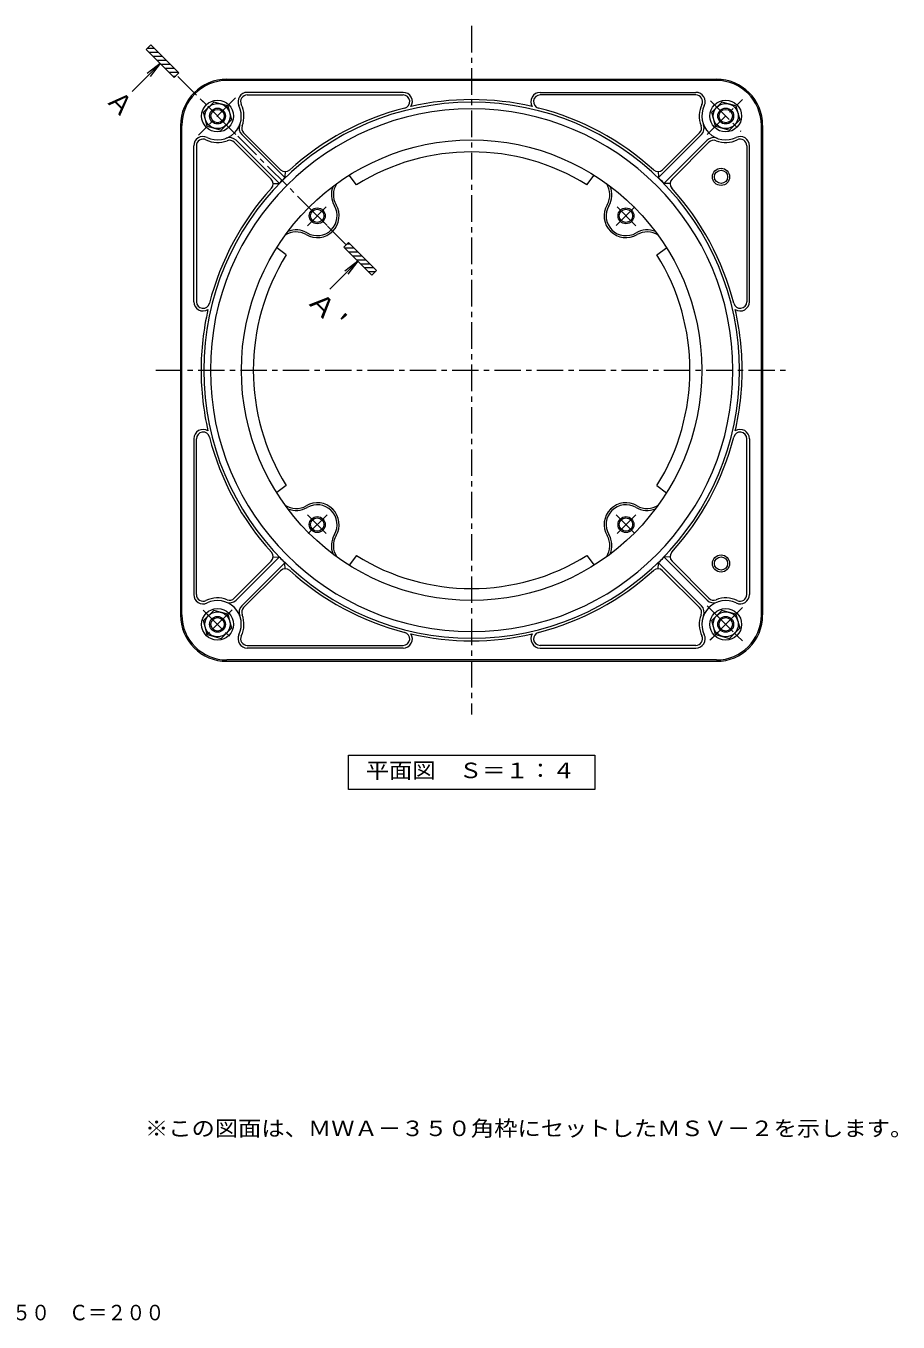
# Model space of a CAD drawing. Units: millimetres on the paper, enlarged 2 times, with parts at other scales. Extents: x -311 to 348, y -273 to 249.
# Drawn here: x 18.3 to 347.9, y -273.1 to 216.7 of the extents above; entities that cross this region are included whole.
import ezdxf
from ezdxf.enums import TextEntityAlignment as Align

# ---------------------------------------------------------------- set-up
doc = ezdxf.new("R2010")
doc.units = ezdxf.units.MM
doc.header["$LTSCALE"] = 2
doc.linetypes.add('CHAIN1', pattern=[8, 5, -1, 1, -1])
for name, color, linetype, lineweight in [('0-4', 2, 'Continuous', 9), ('1-4', 7, 'Continuous', 9), ('B-0', 2, 'Continuous', 9), ('B-1', 2, 'Continuous', 9), ('B-2', 4, 'CHAIN1', 9), ('B-3', 4, 'Continuous', 9), ('B-4', 7, 'Continuous', 9)]:
    doc.layers.add(name, color=color, linetype=linetype, lineweight=lineweight)
doc.layers.add('1-5', color=6, linetype='Continuous')
doc.styles.add('ＭＳ ゴシック', font='')
doc.styles.get('ＭＳ ゴシック').set_extended_font_data('MS Gothic')

msp = doc.modelspace()

# ---------------------------------------------------------------- linework, layer by layer
at = {"layer": '0-4'}
for p, q in [((140.138, -58.808), (233.283, -58.808)), ((140.138, -71.808), (140.138, -58.808)), ((233.283, -58.808), (233.283, -71.808)), ((233.283, -71.808), (140.138, -71.808))]:
    msp.add_line(p, q, dxfattribs=at)
at = {"layer": 'B-0', "color": 3, "linetype": 'CHAIN1'}
for p, q in [((186.711, 216.708), (186.711, -43.483)), ((67.301, 86.612), (306.121, 86.612))]:
    msp.add_line(p, q, dxfattribs=at)
at = {"layer": 'B-0'}
for p, q in [((94.547, 186.519), (89.249, 187.939)), ((94.547, 186.519), (95.966, 181.221)), ((286.618, 186.519), (281.32, 187.939)), ((286.618, 186.519), (288.037, 181.221)), ((92.102, 177.357), (95.966, 181.221)), ((284.173, 177.357), (288.037, 181.221)), ((86.804, 178.776), (92.102, 177.357)), ((278.875, 178.776), (284.173, 177.357)), ((94.547, -5.552), (89.249, -4.132)), ((286.618, -5.552), (281.32, -4.132)), ((94.547, -5.552), (95.966, -10.85)), ((286.618, -5.552), (288.037, -10.85)), ((86.804, -13.295), (92.102, -14.714)), ((92.102, -14.714), (95.966, -10.85)), ((278.875, -13.295), (284.173, -14.714)), ((284.173, -14.714), (288.037, -10.85))]:
    msp.add_line(p, q, dxfattribs=at)
for points in [[(86.804, 178.776), (85.384, 184.074), (89.249, 187.939)], [(278.875, 178.776), (277.455, 184.074), (281.32, 187.939)], [(86.804, -13.295), (85.384, -7.997), (89.249, -4.132)], [(278.875, -13.295), (277.455, -7.997), (281.32, -4.132)]]:
    msp.add_lwpolyline(points, dxfattribs=at)
for centre, radius in [((90.682, 182.655), 4.75), ((282.753, 182.655), 4.75), ((90.675, 182.648), 3), ((90.675, 182.648), 2.526), ((282.746, 182.648), 3), ((282.746, 182.648), 2.526), ((90.682, -9.416), 4.75), ((282.753, -9.416), 4.75), ((90.675, -9.423), 3), ((90.675, -9.423), 2.526), ((282.746, -9.423), 3), ((282.746, -9.423), 2.526)]:
    msp.add_circle(centre, radius, dxfattribs=at)
at = {"layer": 'B-1', "linetype": 'CHAIN1'}
for p, q in [((139.32, 134.002), (75.229, 198.094)), ((97.534, 189.507), (83.502, 175.475)), ((97.64, 175.683), (84.492, 188.831)), ((275.719, 175.62), (289.034, 188.935)), ((276.956, 188.438), (288.424, 176.97)), ((96.165, -3.934), (84.943, -15.155)), ((85.267, -4.015), (96.224, -14.972)), ((275.719, -2.396), (289.034, -15.711)), ((289.077, -3.093), (276.748, -15.422)), ((276.956, -15.214), (288.424, -3.746)), ((277.473, -4.15), (288.208, -14.885))]:
    msp.add_line(p, q, dxfattribs=at)
at = {"layer": 'B-1'}
for p, q in [((94.211, 196.612), (279.211, 196.612)), ((279.211, 196.112), (94.211, 196.112)), ((160.82, 191.612), (101.918, 191.612)), ((212.601, 191.612), (271.504, 191.612)), ((101.918, 190.612), (160.82, 190.612)), ((271.504, 190.612), (212.601, 190.612)), ((76.711, 179.112), (76.711, -5.888)), ((77.211, -5.888), (77.211, 179.112)), ((100.554, 176.34), (114.512, 162.382)), ((272.868, 176.34), (258.91, 162.382)), ((296.211, -5.888), (296.211, 179.112)), ((296.711, 179.112), (296.711, -5.888)), ((97.008, 172.779), (110.958, 158.83)), ((97.715, 173.486), (113.947, 157.255)), ((99.847, 175.633), (116.085, 159.394)), ((273.575, 175.633), (257.336, 159.394)), ((275.706, 173.486), (259.475, 157.255)), ((276.413, 172.779), (262.464, 158.83)), ((81.711, 112.503), (81.711, 171.406)), ((82.711, 171.406), (82.711, 112.503)), ((290.711, 171.406), (290.711, 112.503)), ((291.711, 112.503), (291.711, 171.406)), ((116.181, 161.651), (116.138, 159.655)), ((257.24, 161.651), (257.283, 159.655)), ((111.689, 157.152), (113.687, 157.201)), ((261.733, 157.152), (259.734, 157.201)), ((81.711, 60.722), (81.711, 1.819)), ((82.711, 1.819), (82.711, 60.722)), ((290.711, 1.819), (290.711, 60.722)), ((291.711, 60.722), (291.711, 1.819)), ((97.715, -0.262), (113.947, 15.97)), ((111.689, 16.073), (113.687, 16.023)), ((275.706, -0.262), (259.475, 15.97)), ((261.733, 16.073), (259.734, 16.023)), ((97.008, 0.445), (110.958, 14.395)), ((99.847, -2.408), (116.085, 13.831)), ((100.554, -3.115), (114.512, 10.843)), ((116.181, 11.573), (116.138, 13.57)), ((257.24, 11.573), (257.283, 13.57)), ((273.575, -2.408), (257.336, 13.831)), ((272.868, -3.115), (258.91, 10.843)), ((276.413, 0.445), (262.464, 14.395)), ((101.918, -17.388), (160.82, -17.388)), ((160.82, -18.388), (101.918, -18.388)), ((271.504, -17.388), (212.601, -17.388)), ((212.601, -18.388), (271.504, -18.388)), ((279.211, -22.888), (94.211, -22.888)), ((94.211, -23.388), (279.211, -23.388))]:
    msp.add_line(p, q, dxfattribs=at)
at = {"layer": 'B-1', "color": 6, "lineweight": 5}
for centre in [(90.675, 182.648), (282.746, 182.648), (90.675, -9.423), (282.746, -9.423)]:
    msp.add_circle(centre, 6, dxfattribs=at)
at = {"layer": 'B-1'}
for centre, radius in [((280.979, 159.667), 3.25), ((280.979, 159.667), 2.5), ((280.979, 13.558), 3.25), ((280.979, 13.558), 2.5)]:
    msp.add_circle(centre, radius, dxfattribs=at)
for centre, radius, start, end in [((94.211, 179.112), 17.5, 90, 180), ((94.211, 179.112), 17, 90, 180), ((279.211, 179.112), 17.5, 0, 90), ((279.211, 179.112), 17, 0, 90), ((101.918, 188.112), 3.5, 90, 205.92264), ((160.82, 188.112), 3.5, 328.05202, 90), ((212.601, 188.112), 3.5, 90, 211.94798), ((271.504, 188.112), 3.5, 334.07736, 90), ((186.711, 86.612), 101.25, 0, 180), ((90.675, 182.648), 9, 244.07738, 25.92267), ((101.918, 188.112), 2.5, 90, 205.92264), ((90.675, 182.648), 10, 338.70163, 25.92267), ((160.82, 188.112), 2.5, 283.84682, 90), ((186.711, 86.612), 102.25, 77.04642, 102.95358), ((212.601, 188.112), 2.5, 90, 256.15318), ((271.504, 188.112), 2.5, 334.07736, 90), ((282.746, 182.648), 10, 154.07733, 201.29837), ((282.746, 182.648), 9, 154.07733, 295.92262), ((186.711, 86.612), 98.75, 0, 180), ((186.711, 86.612), 102.25, 104.30972, 132.25056), ((186.711, 86.612), 102.25, 47.74944, 75.69028), ((102.321, 178.108), 3.5, 158.70164, 225), ((102.321, 178.108), 2.5, 158.70164, 225), ((271.1, 178.108), 2.5, 315, 21.29836), ((271.1, 178.108), 3.5, 315, 21.29836), ((85.211, 171.406), 3.5, 64.07736, 180), ((85.211, 171.406), 2.5, 64.07736, 180), ((90.675, 182.648), 10, 244.07738, 291.4218), ((95.241, 171.011), 3.5, 45.00011, 111.42188), ((95.241, 171.011), 2.5, 45.00011, 111.42188), ((278.181, 171.011), 3.5, 68.57812, 134.99989), ((278.181, 171.011), 2.5, 68.57812, 134.99989), ((282.746, 182.648), 10, 248.5782, 295.92262), ((288.211, 171.406), 3.5, 0, 115.92264), ((288.211, 171.406), 2.5, 0, 115.92264), ((116.28, 164.149), 2.5, 225, 312.25049), ((257.142, 164.149), 2.5, 227.7493, 315), ((109.19, 157.062), 2.5, 317.73587, 45.00011), ((113.669, 157.951), 0.75, 271.42334, 315.67549), ((186.711, 86.612), 101.35, 134.31107, 135.67589), ((115.388, 159.671), 0.75, 314.31079, 358.77446), ((141.957, 152.923), 7.5, 145.99895, 210.41719), ((231.465, 152.923), 7.5, 329.58281, 34.00009), ((258.033, 159.671), 0.75, 181.22554, 225.68921), ((258.033, 159.671), 0.75, 181.22554, 225.68921), ((186.711, 86.612), 101.35, 44.32411, 45.68893), ((259.753, 157.951), 0.75, 224.32451, 268.57666), ((264.231, 157.062), 2.5, 134.99989, 222.26404), ((186.711, 86.612), 102.25, 137.7359, 165.67896), ((141.957, 152.923), 8.25, 157.49932, 210.41719), ((231.465, 152.923), 8.25, 329.58281, 22.50068), ((186.711, 86.612), 102.25, 14.32104, 42.2641), ((128.374, 144.949), 8.25, 239.58284, 30.41716), ((128.374, 144.949), 7.5, 239.58284, 30.41716), ((245.047, 144.949), 8.25, 149.58284, 300.41716), ((245.047, 144.949), 7.5, 149.58284, 300.41716), ((120.4, 131.366), 7.5, 59.58281, 124.00124), ((120.4, 131.366), 8.25, 59.58281, 112.50077), ((253.021, 131.366), 8.25, 67.49923, 120.41719), ((253.021, 131.366), 7.5, 55.99876, 120.41719), ((85.211, 112.503), 3.5, 180, 301.94798), ((85.211, 112.503), 2.5, 180, 346.15318), ((186.711, 86.612), 102.25, 167.04645, 180), ((288.211, 112.503), 2.5, 193.84682, 0), ((288.211, 112.503), 3.5, 238.05202, 0), ((186.711, 86.612), 102.25, 0, 12.95355), ((186.711, 86.612), 102.25, 180, 192.95355), ((186.711, 86.612), 101.25, 180, 0), ((186.711, 86.612), 98.75, 180, 0), ((186.711, 86.612), 102.25, 347.04645, 0), ((85.211, 60.722), 3.5, 58.05202, 180), ((288.211, 60.722), 3.5, 0, 121.94798), ((85.211, 60.722), 2.5, 13.84682, 180), ((186.711, 86.612), 102.25, 194.32104, 222.2641), ((186.711, 86.612), 102.25, 317.7359, 345.67896), ((288.211, 60.722), 2.5, 0, 166.15318), ((120.4, 41.858), 7.5, 235.99876, 300.41719), ((120.4, 41.858), 8.25, 247.49923, 300.41719), ((128.374, 28.276), 8.25, 329.58284, 120.41716), ((128.374, 28.276), 7.5, 329.58284, 120.41716), ((245.047, 28.276), 8.25, 59.58284, 210.41716), ((245.047, 28.276), 7.5, 59.58284, 210.41716), ((253.021, 41.858), 8.25, 239.58281, 292.50077), ((253.021, 41.858), 7.5, 239.58281, 304.00124), ((141.957, 20.302), 8.25, 149.58281, 202.50068), ((141.957, 20.302), 7.5, 149.58281, 214.00105), ((231.465, 20.302), 7.5, 325.99991, 30.41719), ((231.465, 20.302), 8.25, 337.49932, 30.41719), ((109.19, 16.163), 2.5, 314.99989, 42.26413), ((113.669, 15.273), 0.75, 44.32451, 88.57666), ((186.711, 86.612), 101.35, 224.32411, 225.68893), ((186.711, 86.612), 101.35, 314.31107, 315.67589), ((259.753, 15.273), 0.75, 91.42334, 135.67549), ((264.231, 16.163), 2.5, 137.73596, 225.00011), ((116.28, 9.075), 2.5, 47.74951, 135), ((115.388, 13.554), 0.75, 1.22554, 45.68921), ((186.711, 86.612), 102.25, 227.74944, 255.69028), ((186.711, 86.612), 102.25, 284.30972, 312.25056), ((257.142, 9.075), 2.5, 45, 132.2507), ((258.033, 13.554), 0.75, 134.31079, 178.77446), ((85.211, 1.819), 3.5, 180, 295.92264), ((85.211, 1.819), 2.5, 180, 295.92264), ((90.675, -9.423), 10, 68.5782, 115.92262), ((95.241, 2.213), 2.5, 248.57812, 314.99989), ((278.181, 2.213), 2.5, 225.00011, 291.42188), ((282.746, -9.423), 10, 64.07738, 111.4218), ((288.211, 1.819), 3.5, 244.07736, 0), ((288.211, 1.819), 2.5, 244.07736, 0), ((90.675, -9.423), 9, 334.07733, 115.92262), ((95.241, 2.213), 3.5, 248.57812, 314.99989), ((102.321, -4.883), 3.5, 135, 201.29836), ((102.321, -4.883), 2.5, 135, 201.29836), ((271.1, -4.883), 2.5, 338.70164, 45), ((271.1, -4.883), 3.5, 338.70164, 45), ((282.746, -9.423), 9, 64.07738, 205.92267), ((278.181, 2.213), 3.5, 225.00011, 291.42188), ((94.211, -5.888), 17.5, 180, 270), ((94.211, -5.888), 17, 180, 270), ((90.675, -9.423), 10, 334.07733, 21.29837), ((282.746, -9.423), 10, 158.70163, 205.92267), ((279.211, -5.888), 17.5, 270, 0), ((279.211, -5.888), 17, 270, 0), ((101.918, -14.888), 3.5, 154.07736, 270), ((101.918, -14.888), 2.5, 154.07736, 270), ((160.82, -14.888), 2.5, 270, 76.15318), ((160.82, -14.888), 3.5, 270, 31.94798), ((186.711, 86.612), 102.25, 257.04642, 282.95358), ((212.601, -14.888), 3.5, 148.05202, 270), ((212.601, -14.888), 2.5, 103.84682, 270), ((271.504, -14.888), 3.5, 270, 25.92264), ((271.504, -14.888), 2.5, 270, 25.92264)]:
    msp.add_arc(centre, radius, start, end, dxfattribs=at)
at = {"layer": 'B-2'}
for p, q in [((124.65, 141.224), (132.243, 148.817)), ((132.061, 141.263), (124.711, 148.612)), ((248.772, 141.224), (241.179, 148.817)), ((241.361, 141.263), (248.711, 148.612)), ((124.65, 32.001), (132.243, 24.408)), ((132.061, 31.962), (124.711, 24.612)), ((248.772, 32.001), (241.179, 24.408)), ((241.361, 31.962), (248.711, 24.612))]:
    msp.add_line(p, q, dxfattribs=at)
at = {"layer": 'B-2', "linetype": 'Continuous'}
for centre, radius in [((128.374, 144.949), 3), ((128.374, 144.949), 2.525), ((245.047, 144.949), 3), ((245.047, 144.949), 2.525), ((128.374, 28.276), 3), ((128.374, 28.276), 2.525), ((245.047, 28.276), 3), ((245.047, 28.276), 2.525)]:
    msp.add_circle(centre, radius, dxfattribs=at)
at = {"layer": 'B-3'}
for p, q in [((143.149, 156.674), (140.436, 160.285)), ((230.273, 156.674), (232.986, 160.285)), ((116.649, 130.174), (113.038, 132.887)), ((256.772, 130.174), (260.383, 132.887)), ((116.649, 43.051), (113.038, 40.338)), ((256.772, 43.051), (260.383, 40.337)), ((143.149, 16.551), (140.436, 12.94)), ((230.272, 16.551), (232.985, 12.94))]:
    msp.add_line(p, q, dxfattribs=at)
msp.add_circle((186.711, 86.612), 87, dxfattribs=at)
for start, end in [(58.12814, 121.87167), (148.12814, 211.87167), (328.12814, 31.87167), (238.12814, 301.87167)]:
    msp.add_arc((186.711, 86.612), 82.5, start, end, dxfattribs=at)
at = {"layer": 'B-4'}
for p, q in [((65.506, 209.584), (63.738, 207.816)), ((74.345, 197.21), (63.738, 207.816)), ((64.198, 208.276), (66.814, 208.276)), ((64.778, 206.776), (68.314, 206.776)), ((76.113, 198.977), (65.506, 209.584)), ((69.042, 202.513), (58.435, 191.906)), ((69.042, 202.513), (64.083, 198.708)), ((69.042, 202.513), (65.237, 197.554)), ((66.279, 205.276), (69.814, 205.276)), ((67.779, 203.776), (71.314, 203.776)), ((69.279, 202.276), (72.814, 202.276)), ((70.779, 200.776), (74.314, 200.776)), ((72.279, 199.276), (75.814, 199.276)), ((73.779, 197.776), (74.911, 197.776)), ((74.345, 197.21), (76.113, 198.977)), ((140.204, 134.886), (138.436, 133.119)), ((149.043, 122.512), (138.436, 133.119)), ((138.694, 132.861), (142.23, 132.861)), ((139.678, 134.361), (140.729, 134.361)), ((150.81, 124.28), (140.204, 134.886)), ((143.739, 127.815), (133.133, 117.209)), ((143.739, 127.815), (138.781, 124.011)), ((143.739, 127.815), (139.935, 122.857)), ((140.194, 131.361), (143.729, 131.361)), ((141.694, 129.861), (145.229, 129.861)), ((143.194, 128.361), (146.729, 128.361)), ((144.694, 126.861), (148.23, 126.861)), ((146.194, 125.361), (149.729, 125.361)), ((147.694, 123.861), (150.391, 123.861)), ((149.043, 122.512), (150.81, 124.28))]:
    msp.add_line(p, q, dxfattribs=at)

# ---------------------------------------------------------------- texts
at = {"layer": '0-4', "style": 'ＭＳ ゴシック', "width": 1.1}
msp.add_text('平面図\u3000Ｓ＝１：４', height=5.865, dxfattribs=at).set_placement((146.711, -69.308), align=Align.BOTTOM_LEFT)
at = {"layer": '1-4', "color": 2, "style": 'ＭＳ ゴシック', "width": 1.1}
msp.add_text('※この図面は、ＭＷＡ－３５０角枠にセットしたＭＳＶ－２を示します。', height=5.865, dxfattribs=at).set_placement((63.243, -204.568), align=Align.BOTTOM_LEFT)
at = {"layer": '1-5', "style": 'ＭＳ ゴシック', "width": 0.9}
msp.add_text('打込型マンホール鉄蓋\u3000サポートＶ\u3000\u3000ＭＳＶ－２－３５０\u3000Ｃ＝２００', height=5.865, dxfattribs=at).set_placement((-166.988, -274.172), align=Align.BOTTOM_LEFT)
at = {"layer": 'B-4', "color": 3, "style": 'ＭＳ ゴシック'}
msp.add_text('Ａ', height=7.331, rotation=315, dxfattribs=at).set_placement((46.392, 186.934), align=Align.BOTTOM_LEFT)
at = {"layer": 'B-4', "color": 3, "style": 'ＭＳ ゴシック', "width": 1.15}
msp.add_text("Ａ'", height=7.331, rotation=315, dxfattribs=at).set_placement((122.24, 111.086), align=Align.BOTTOM_LEFT)

doc.saveas('drawing.dxf')
